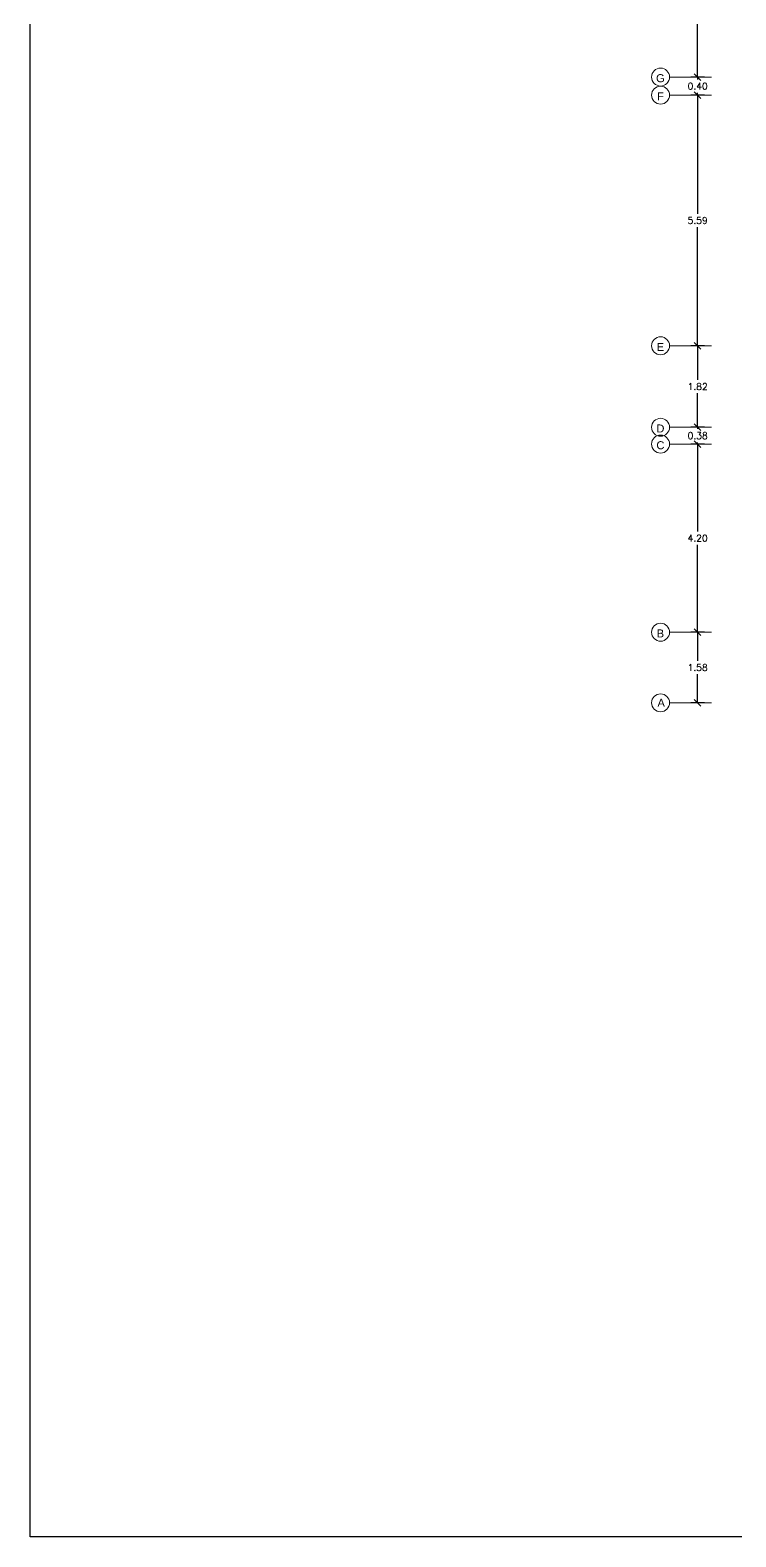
# Model space of a CAD drawing. Header units: metres. Extents: x -44 to 358, y -246 to 48.
# Drawn here: x 0.94 to 16.69, y -58.51 to -24.88 of the extents above; entities that cross this region are included whole.
import ezdxf

# ---------------------------------------------------------------- set-up
doc = ezdxf.new("R2010")
doc.units = ezdxf.units.M
doc.header["$LTSCALE"] = 0.3
doc.header["$PDMODE"] = 3
doc.linetypes.add('Grid Line 1_2_', pattern=[22.225, 12.7, -3.175, 3.175, -3.175])
doc.layers.add('0-S-GRID', color=1, linetype='Continuous', lineweight=9)
doc.layers.add('0-S-GRID-IDEN', color=1, linetype='Continuous', lineweight=9)
doc.layers.add('DIMTEXTO', color=4, linetype='Continuous')
doc.styles.add('Arial_2', font='arial.ttf', dxfattribs={"height": 0.2})
doc.styles.add('SMPLEX', font='simplex.shx')
doc.dimstyles.new('DIM-75', dxfattribs={"dimscale": 0.75, "dimtxt": 0.2, "dimasz": 0.2, "dimexe": 0.2, "dimexo": 0.2, "dimgap": 0.1, "dimtad": 0, "dimtih": 1, "dimtoh": 1, "dimzin": 0, "dimdsep": 46, "dimtxsty": 'SMPLEX', "dimblk1": 'OBLIQUE', "dimblk2": 'OBLIQUE', "dimsah": 1, "dimcen": 0.2, "dimclrd": 4, "dimclre": 4, "dimclrt": 4, "dimadec": 0, "dimazin": 0, "dimtfac": 1, "dimtmove": 0, "dimatfit": 3, "dimldrblk": 'OBLIQUE', "dimfxl": 0.2, "dimfxlon": 1, "dimtfill": 1, "dimtolj": 1, "dimtzin": 0, "dimarcsym": 0})

# ---------------------------------------------------------------- blocks, each defined once
blk = doc.blocks.new('_OBLIQUE')
at = {"color": 0, "linetype": 'ByBlock'}
blk.add_line((-0.5, -0.5), (0.5, 0.5), dxfattribs=at)
blk = doc.blocks.new('*D1014')
at = {"layer": 'DIMTEXTO', "color": 4, "lineweight": -2, "transparency": 16777216}
for p, q in [((15.835, -33.742), (15.835, -33.592)), ((15.985, -33.742), (15.685, -33.742)), ((15.835, -33.742), (15.835, -33.779)), ((15.985, -34.117), (15.685, -34.117)), ((15.835, -34.117), (15.835, -34.079)), ((15.835, -34.117), (15.835, -34.267))]:
    blk.add_line(p, q, dxfattribs=at)
at = {"layer": 'DIMTEXTO', "color": 4, "lineweight": -2, "transparency": 16777216, "xscale": 0.15, "yscale": 0.15, "zscale": 0.15}
for p, rotation in [((15.835, -33.742), 270), ((15.835, -34.117), 90)]:
    blk.add_blockref('_OBLIQUE', p, dxfattribs=dict(at, rotation=rotation))
at = {"layer": 'DIMTEXTO', "color": 4, "transparency": 16777216, "insert": (15.835, -33.929), "char_height": 0.15, "attachment_point": 5, "style": 'SMPLEX', "bg_fill": 3, "box_fill_scale": 1.1, "bg_fill_color": 256, "bg_fill_true_color": 13158600, "bg_fill_transparency": 0}
blk.add_mtext('\\A1;0.38', dxfattribs=at)
at = {"layer": 'DEFPOINTS', "color": 0, "transparency": 16777216}
for p in [(15.835, -33.742), (16.148, -33.742), (16.148, -34.117)]:
    blk.add_point(p, dxfattribs=at)
blk = doc.blocks.new('*D1015')
at = {"layer": 'DEFPOINTS', "color": 0, "transparency": 16777216}
for p in [(16.148, -34.117), (15.835, -38.317), (16.148, -38.317)]:
    blk.add_point(p, dxfattribs=at)
at = {"layer": 'DIMTEXTO', "color": 4, "lineweight": -2, "transparency": 16777216}
for p, q in [((15.985, -34.117), (15.685, -34.117)), ((15.835, -34.117), (15.835, -36.067)), ((15.835, -38.317), (15.835, -36.367)), ((15.985, -38.317), (15.685, -38.317))]:
    blk.add_line(p, q, dxfattribs=at)
at = {"layer": 'DIMTEXTO', "color": 4, "lineweight": -2, "transparency": 16777216, "xscale": 0.15, "yscale": 0.15, "zscale": 0.15}
for p, rotation in [((15.835, -34.117), 90), ((15.835, -38.317), 270)]:
    blk.add_blockref('_OBLIQUE', p, dxfattribs=dict(at, rotation=rotation))
at = {"layer": 'DIMTEXTO', "color": 4, "transparency": 16777216, "insert": (15.835, -36.217), "char_height": 0.15, "attachment_point": 5, "style": 'SMPLEX', "bg_fill": 3, "box_fill_scale": 1.1, "bg_fill_color": 256, "bg_fill_true_color": 13158600, "bg_fill_transparency": 0}
blk.add_mtext('\\A1;4.20', dxfattribs=at)
blk = doc.blocks.new('*D1016')
at = {"layer": 'DEFPOINTS', "color": 0, "transparency": 16777216}
for p in [(16.148, -38.317), (15.835, -39.892), (16.148, -39.892)]:
    blk.add_point(p, dxfattribs=at)
at = {"layer": 'DIMTEXTO', "color": 4, "lineweight": -2, "transparency": 16777216}
for p, q in [((15.985, -38.317), (15.685, -38.317)), ((15.835, -38.317), (15.835, -38.954)), ((15.835, -39.892), (15.835, -39.254)), ((15.985, -39.892), (15.685, -39.892))]:
    blk.add_line(p, q, dxfattribs=at)
at = {"layer": 'DIMTEXTO', "color": 4, "lineweight": -2, "transparency": 16777216, "xscale": 0.15, "yscale": 0.15, "zscale": 0.15}
for p, rotation in [((15.835, -38.317), 90), ((15.835, -39.892), 270)]:
    blk.add_blockref('_OBLIQUE', p, dxfattribs=dict(at, rotation=rotation))
at = {"layer": 'DIMTEXTO', "color": 4, "transparency": 16777216, "insert": (15.835, -39.104), "char_height": 0.15, "attachment_point": 5, "style": 'SMPLEX', "bg_fill": 3, "box_fill_scale": 1.1, "bg_fill_color": 256, "bg_fill_true_color": 13158600, "bg_fill_transparency": 0}
blk.add_mtext('\\A1;1.58', dxfattribs=at)
blk = doc.blocks.new('*D1017')
at = {"layer": 'DEFPOINTS', "color": 0, "transparency": 16777216}
for p in [(15.835, -31.922), (16.148, -31.922), (16.148, -33.742)]:
    blk.add_point(p, dxfattribs=at)
at = {"layer": 'DIMTEXTO', "color": 4, "lineweight": -2, "transparency": 16777216}
for p, q in [((15.985, -31.922), (15.685, -31.922)), ((15.835, -31.922), (15.835, -32.682)), ((15.835, -33.742), (15.835, -32.982)), ((15.985, -33.742), (15.685, -33.742))]:
    blk.add_line(p, q, dxfattribs=at)
at = {"layer": 'DIMTEXTO', "color": 4, "lineweight": -2, "transparency": 16777216, "xscale": 0.15, "yscale": 0.15, "zscale": 0.15}
for p, rotation in [((15.835, -31.922), 90), ((15.835, -33.742), 270)]:
    blk.add_blockref('_OBLIQUE', p, dxfattribs=dict(at, rotation=rotation))
at = {"layer": 'DIMTEXTO', "color": 4, "transparency": 16777216, "insert": (15.835, -32.832), "char_height": 0.15, "attachment_point": 5, "style": 'SMPLEX', "bg_fill": 3, "box_fill_scale": 1.1, "bg_fill_color": 256, "bg_fill_true_color": 13158600, "bg_fill_transparency": 0}
blk.add_mtext('\\A1;1.82', dxfattribs=at)
blk = doc.blocks.new('*D1011')
at = {"layer": 'DEFPOINTS', "color": 0, "ltscale": 0.2, "transparency": 16777216}
for p in [(15.835, -26.328), (16.148, -26.328), (16.148, -31.922)]:
    blk.add_point(p, dxfattribs=at)
at = {"layer": 'DIMTEXTO', "color": 4, "lineweight": -2, "ltscale": 0.2, "transparency": 16777216}
for p, q in [((15.985, -26.328), (15.685, -26.328)), ((15.835, -26.328), (15.835, -28.975)), ((15.835, -31.922), (15.835, -29.275)), ((15.985, -31.922), (15.685, -31.922))]:
    blk.add_line(p, q, dxfattribs=at)
at = {"layer": 'DIMTEXTO', "color": 4, "lineweight": -2, "ltscale": 0.2, "transparency": 16777216, "xscale": 0.15, "yscale": 0.15, "zscale": 0.15}
for p, rotation in [((15.835, -26.328), 90), ((15.835, -31.922), 270)]:
    blk.add_blockref('_OBLIQUE', p, dxfattribs=dict(at, rotation=rotation))
at = {"layer": 'DIMTEXTO', "color": 4, "ltscale": 0.2, "transparency": 16777216, "insert": (15.835, -29.125), "char_height": 0.15, "attachment_point": 5, "style": 'SMPLEX', "bg_fill": 3, "box_fill_scale": 1.1, "bg_fill_color": 256, "bg_fill_true_color": 13158600, "bg_fill_transparency": 0}
blk.add_mtext('\\A1;5.59', dxfattribs=at)
blk = doc.blocks.new('*D1012')
at = {"layer": 'DIMTEXTO', "color": 4, "lineweight": -2, "ltscale": 0.2, "transparency": 16777216}
for p, q in [((15.835, -25.924), (15.835, -25.774)), ((15.985, -25.924), (15.685, -25.924)), ((15.835, -25.924), (15.835, -25.976)), ((15.985, -26.328), (15.685, -26.328)), ((15.835, -26.328), (15.835, -26.276)), ((15.835, -26.328), (15.835, -26.478))]:
    blk.add_line(p, q, dxfattribs=at)
at = {"layer": 'DIMTEXTO', "color": 4, "lineweight": -2, "ltscale": 0.2, "transparency": 16777216, "xscale": 0.15, "yscale": 0.15, "zscale": 0.15}
for p, rotation in [((15.835, -25.924), 270), ((15.835, -26.328), 90)]:
    blk.add_blockref('_OBLIQUE', p, dxfattribs=dict(at, rotation=rotation))
at = {"layer": 'DIMTEXTO', "color": 4, "ltscale": 0.2, "transparency": 16777216, "insert": (15.835, -26.126), "char_height": 0.15, "attachment_point": 5, "style": 'SMPLEX', "bg_fill": 3, "box_fill_scale": 1.1, "bg_fill_color": 256, "bg_fill_true_color": 13158600, "bg_fill_transparency": 0}
blk.add_mtext('\\A1;0.40', dxfattribs=at)
at = {"layer": 'DEFPOINTS', "color": 0, "ltscale": 0.2, "transparency": 16777216}
for p in [(15.835, -25.924), (16.148, -25.924), (16.148, -26.328)]:
    blk.add_point(p, dxfattribs=at)
blk = doc.blocks.new('*D1013')
at = {"layer": 'DEFPOINTS', "color": 0, "ltscale": 0.2, "transparency": 16777216}
for p in [(15.835, -20.128), (16.148, -20.128), (16.148, -25.924)]:
    blk.add_point(p, dxfattribs=at)
at = {"layer": 'DIMTEXTO', "color": 4, "lineweight": -2, "ltscale": 0.2, "transparency": 16777216}
for p, q in [((15.985, -20.128), (15.685, -20.128)), ((15.835, -20.128), (15.835, -22.876)), ((15.835, -25.924), (15.835, -23.176)), ((15.985, -25.924), (15.685, -25.924))]:
    blk.add_line(p, q, dxfattribs=at)
at = {"layer": 'DIMTEXTO', "color": 4, "lineweight": -2, "ltscale": 0.2, "transparency": 16777216, "xscale": 0.15, "yscale": 0.15, "zscale": 0.15}
for p, rotation in [((15.835, -20.128), 90), ((15.835, -25.924), 270)]:
    blk.add_blockref('_OBLIQUE', p, dxfattribs=dict(at, rotation=rotation))
at = {"layer": 'DIMTEXTO', "color": 4, "ltscale": 0.2, "transparency": 16777216, "insert": (15.835, -23.026), "char_height": 0.15, "attachment_point": 5, "style": 'SMPLEX', "bg_fill": 3, "box_fill_scale": 1.1, "bg_fill_color": 256, "bg_fill_true_color": 13158600, "bg_fill_transparency": 0}
blk.add_mtext('\\A1;5.80', dxfattribs=at)

msp = doc.modelspace()

# ---------------------------------------------------------------- linework, layer by layer
at = {"layer": '0-S-GRID', "linetype": 'Grid Line 1_2_'}
for p, q in [((15.2079798, -25.9235269), (16.1479798, -25.9235269)), ((15.2079799, -25.9235269), (16.1479799, -25.9235269)), ((15.2079798, -26.3277409), (16.1479798, -26.3277409)), ((15.2079799, -26.3277409), (16.1479799, -26.3277409)), ((15.2079798, -31.9222797), (16.1479798, -31.9222797)), ((15.2079799, -31.9222797), (16.1479799, -31.9222797)), ((15.2079798, -33.7418185), (16.1479798, -33.7418185)), ((15.2079798, -33.7418185), (16.1479798, -33.7418185)), ((15.2079798, -34.1168185), (16.1479798, -34.1168185)), ((15.2079798, -34.1168185), (16.1479798, -34.1168185)), ((15.2079798, -38.3168185), (16.1479798, -38.3168185)), ((15.2079799, -38.3168185), (16.1479799, -38.3168185)), ((15.2079798, -39.8918192), (16.1479798, -39.8918192)), ((15.2079799, -39.8918192), (16.1479799, -39.8918192))]:
    msp.add_line(p, q, dxfattribs=at)
at = {"layer": '0-S-GRID-IDEN'}
for centre in [(15.0079798, -25.9235269), (15.0079798, -26.3277409), (15.0079798, -31.9222797), (15.0079798, -33.7418185), (15.0079798, -34.1168185), (15.0079798, -38.3168185), (15.0079798, -39.8918192)]:
    msp.add_circle(centre, 0.2, dxfattribs=at)
at = {"layer": 'DIMTEXTO'}
msp.add_lwpolyline([(0.9379767, -12.4288255), (147.6240338, -12.4288255), (147.6240338, -58.5105287), (0.9379767, -58.5105287)], close=True, dxfattribs=at)

# ---------------------------------------------------------------- texts
at = {"layer": 'DIMTEXTO', "char_height": 0.1785937, "width": 0.168354375, "attachment_point": 5, "style": 'Arial_2'}
for s, insert in [('G', (15.0042955, -25.9504547)), ('F', (15.0042955, -26.3546686)), ('E', (15.0042955, -31.9492074)), ('D', (15.0042955, -33.7687463)), ('C', (15.0042955, -34.1437463)), ('B', (15.0042955, -38.3437463)), ('A', (15.0214237, -39.8918192))]:
    msp.add_mtext(s, dxfattribs=dict(at, insert=insert))

# ---------------------------------------------------------------- next in the draw order: dimensions: what is measured, and where the dimension line sits
at = {"layer": 'DIMTEXTO'}
dim = msp.add_linear_dim(base=(15.8346464395, -33.7418185094), p1=(16.1479798018, -34.1168185094), p2=(16.1479798018, -33.7418185094), angle=90, dimstyle='DIM-75', dxfattribs=at)
dim.commit()
dim.dimension.update_dxf_attribs({"geometry": '*D1014', "text_midpoint": (15.8346464395, -33.9293185094)})

# ---------------------------------------------------------------- next in the draw order: dimensions: what is measured, and where the dimension line sits
for base, p1, p2, picture, middle in [((15.8346464, -31.9222797), (16.1479798, -33.7418185), (16.1479799, -31.9222797), '*D1017', (15.8346464, -32.8320491)), ((15.8346465, -38.3168185), (16.1479798, -34.1168185), (16.1479799, -38.3168185), '*D1015', (15.8346465, -36.2168185))]:
    dim = msp.add_linear_dim(base=base, p1=p1, p2=p2, angle=90, dimstyle='DIM-75', dxfattribs=at)
    dim.commit()
    dim.dimension.update_dxf_attribs({"geometry": picture, "text_midpoint": middle})

# ---------------------------------------------------------------- next in the draw order: dimensions: what is measured, and where the dimension line sits
at = {"layer": 'DIMTEXTO', "ltscale": 0.2}
dim = msp.add_linear_dim(base=(15.8346465, -26.3277409), p1=(16.1479799, -31.9222797), p2=(16.1479799, -26.3277409), angle=90, dimstyle='DIM-75', override={"dimtmove": 1}, dxfattribs=at)
dim.commit()
dim.dimension.update_dxf_attribs({"geometry": '*D1011', "text_midpoint": (15.8346465, -29.1250103)})
at = {"layer": 'DIMTEXTO'}
dim = msp.add_linear_dim(base=(15.8346465, -39.8918192), p1=(16.1479799, -38.3168185), p2=(16.1479799, -39.8918192), angle=90, dimstyle='DIM-75', dxfattribs=at)
dim.commit()
dim.dimension.update_dxf_attribs({"geometry": '*D1016', "text_midpoint": (15.8346465, -39.1043188)})

# ---------------------------------------------------------------- next in the draw order: dimensions: what is measured, and where the dimension line sits
at = {"layer": 'DIMTEXTO', "ltscale": 0.2}
dim = msp.add_linear_dim(base=(15.8346465, -25.9235269), p1=(16.1479799, -26.3277409), p2=(16.1479799, -25.9235269), angle=90, dimstyle='DIM-75', override={"dimtmove": 1}, dxfattribs=at)
dim.commit()
dim.dimension.update_dxf_attribs({"geometry": '*D1012', "text_midpoint": (15.8346465, -26.1256339)})

# ---------------------------------------------------------------- next in the draw order: dimensions: what is measured, and where the dimension line sits
dim = msp.add_linear_dim(base=(15.8346465, -20.1277409), p1=(16.1479799, -25.9235269), p2=(16.1479799, -20.1277409), angle=90, dimstyle='DIM-75', override={"dimtmove": 1}, dxfattribs=at)
dim.commit()
dim.dimension.update_dxf_attribs({"geometry": '*D1013', "text_midpoint": (15.8346465, -23.0256339)})

doc.saveas('drawing.dxf')
